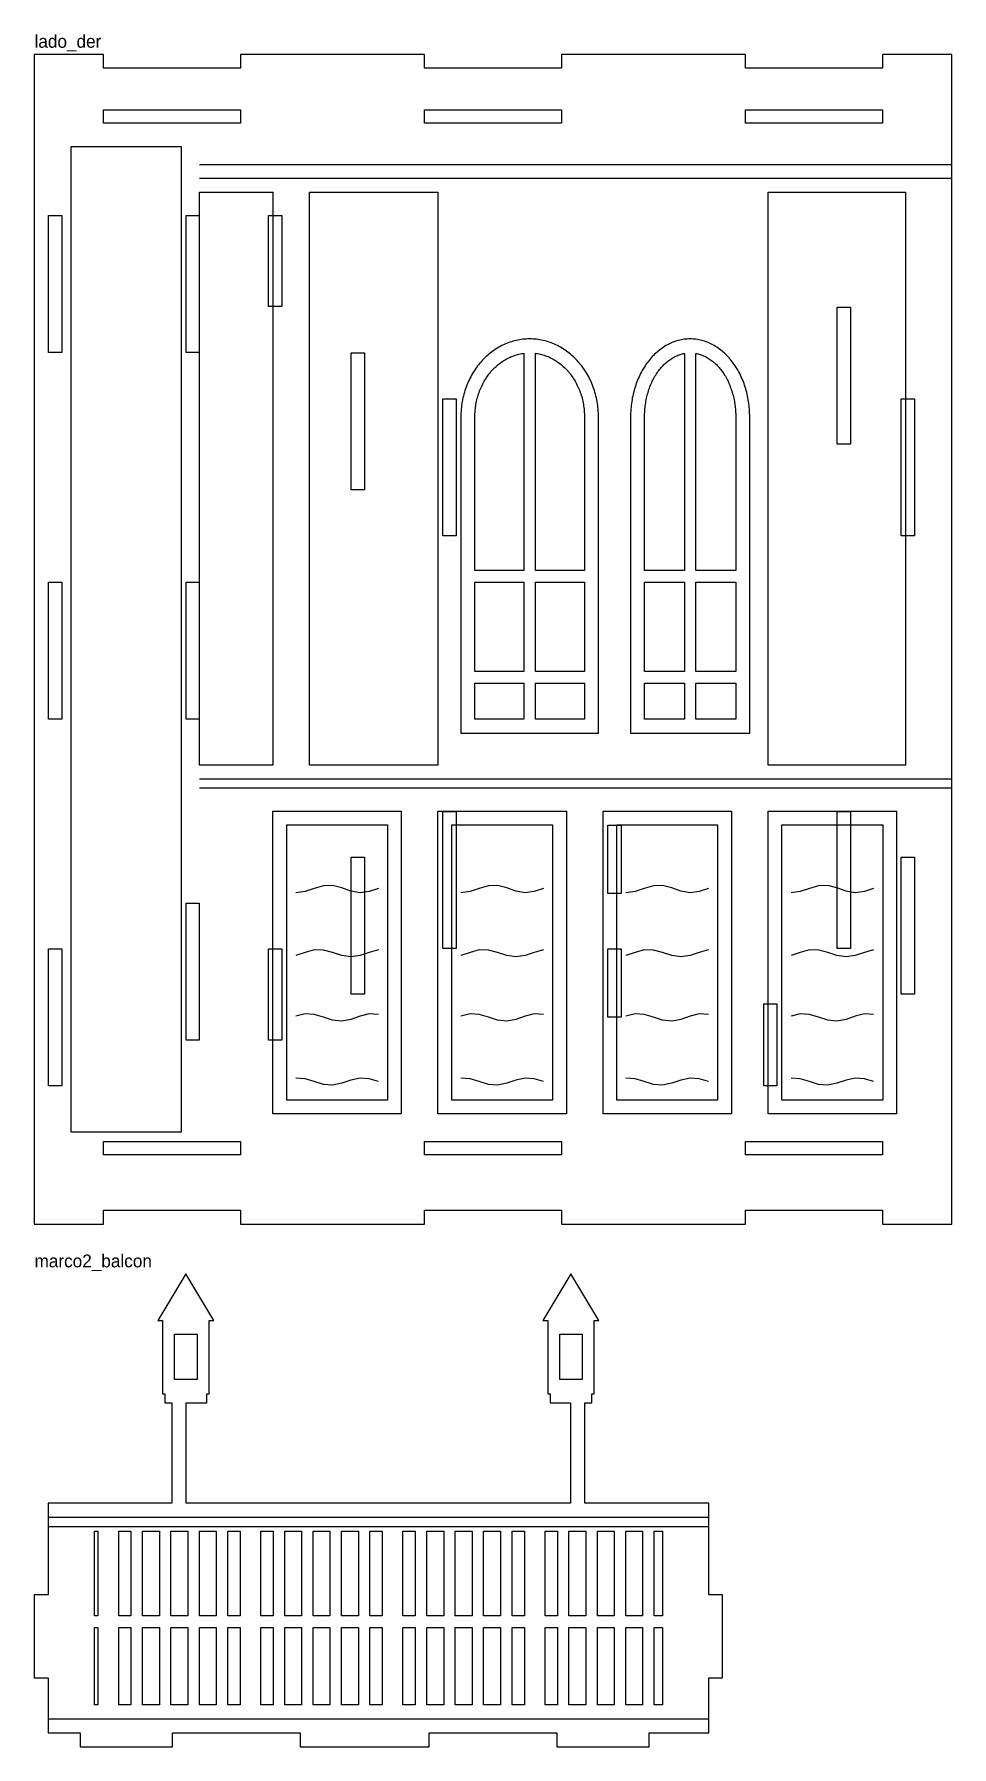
# Model space of a CAD drawing. Header units: millimetres. Extents: x 8 to 599, y 17 to 390.
# Drawn here: x 7.9 to 208.1, y 16.9 to 390.4 of the extents above; entities that cross this region are included whole.
import ezdxf

# ---------------------------------------------------------------- set-up
doc = ezdxf.new("R2010")
doc.units = ezdxf.units.MM
for name, color, linetype in [('CORTE', 1, 'Continuous'), ('ETIQUETAS', 3, 'Continuous'), ('GRABADO', 5, 'Continuous')]:
    doc.layers.add(name, color=color, linetype=linetype)

msp = doc.modelspace()

# ---------------------------------------------------------------- linework, layer by layer
at = {"layer": 'CORTE'}
for points in [[(7.94, 386.06), (7.94, 130.94), (23.06, 130.94), (23.06, 133.94), (52.94, 133.94), (52.94, 130.94), (93.06, 130.94), (93.06, 133.94), (122.94, 133.94), (122.94, 130.94), (163.06, 130.94), (163.06, 133.94), (192.94, 133.94), (192.94, 130.94), (208.06, 130.94), (208.06, 386.06), (192.94, 386.06), (192.94, 383.06), (163.06, 383.06), (163.06, 386.06), (122.94, 386.06), (122.94, 383.06), (93.06, 383.06), (93.06, 386.06), (52.94, 386.06), (52.94, 383.06), (23.06, 383.06), (23.06, 386.06), (7.94, 386.06)], [(52.94, 371.06), (23.06, 371.06), (23.06, 373.94), (52.94, 373.94), (52.94, 371.06)], [(122.94, 371.06), (93.06, 371.06), (93.06, 373.94), (122.94, 373.94), (122.94, 371.06)], [(192.94, 371.06), (163.06, 371.06), (163.06, 373.94), (192.94, 373.94), (192.94, 371.06)], [(13.94, 321.06), (11.06, 321.06), (11.06, 350.94), (13.94, 350.94), (13.94, 321.06)], [(43.94, 321.06), (41.06, 321.06), (41.06, 350.94), (43.94, 350.94), (43.94, 321.06)], [(59.06, 331.06), (59.06, 350.94), (61.94, 350.94), (61.94, 331.06), (59.06, 331.06)], [(183.06, 301.06), (183.06, 330.94), (185.94, 330.94), (185.94, 301.06), (183.06, 301.06)], [(77.06, 291.06), (77.06, 320.94), (79.94, 320.94), (79.94, 291.06), (77.06, 291.06)], [(113.1, 320.52), (113.39, 320.6), (113.67, 320.67), (113.96, 320.74), (114.25, 320.79), (114.54, 320.84), (114.74, 320.86), (114.74, 273.46), (104.06, 273.46), (104.06, 307), (104.06, 307.34), (104.07, 307.68), (104.09, 308.03), (104.12, 308.37), (104.15, 308.71), (104.19, 309.05), (104.24, 309.38), (104.29, 309.72), (104.35, 310.06), (104.42, 310.39), (104.49, 310.72), (104.57, 311.05), (104.66, 311.38), (104.76, 311.7), (104.86, 312.02), (104.97, 312.34), (105.09, 312.65), (105.21, 312.96), (105.34, 313.27), (105.47, 313.57), (105.61, 313.87), (105.76, 314.17), (105.91, 314.46), (106.07, 314.75), (106.24, 315.03), (106.41, 315.31), (106.59, 315.58), (106.77, 315.85), (106.96, 316.11), (107.16, 316.37), (107.36, 316.62), (107.56, 316.86), (107.77, 317.1), (107.98, 317.33), (108.2, 317.56), (108.43, 317.78), (108.66, 317.99), (108.89, 318.2), (109.13, 318.4), (109.37, 318.59), (109.62, 318.78), (109.87, 318.96), (110.12, 319.13), (110.37, 319.3), (110.64, 319.45), (110.9, 319.6), (111.16, 319.75), (111.43, 319.88), (111.71, 320.01), (111.98, 320.13), (112.26, 320.24), (112.54, 320.34), (112.82, 320.44), (113.1, 320.52)], [(127.88, 308.37), (127.91, 308.03), (127.93, 307.68), (127.94, 307.34), (127.94, 307), (127.94, 273.46), (117.26, 273.46), (117.26, 320.86), (117.46, 320.84), (117.75, 320.79), (118.04, 320.74), (118.33, 320.67), (118.61, 320.6), (118.9, 320.52), (119.18, 320.44), (119.46, 320.34), (119.74, 320.24), (120.02, 320.13), (120.29, 320.01), (120.57, 319.88), (120.84, 319.75), (121.1, 319.6), (121.36, 319.45), (121.63, 319.3), (121.88, 319.13), (122.13, 318.96), (122.38, 318.78), (122.63, 318.59), (122.87, 318.4), (123.11, 318.2), (123.34, 317.99), (123.57, 317.78), (123.8, 317.56), (124.02, 317.33), (124.23, 317.1), (124.44, 316.86), (124.64, 316.62), (124.84, 316.37), (125.04, 316.11), (125.23, 315.85), (125.41, 315.58), (125.59, 315.31), (125.76, 315.03), (125.93, 314.75), (126.09, 314.46), (126.24, 314.17), (126.39, 313.87), (126.53, 313.57), (126.66, 313.27), (126.79, 312.96), (126.91, 312.65), (127.03, 312.34), (127.14, 312.02), (127.24, 311.7), (127.34, 311.38), (127.43, 311.05), (127.51, 310.72), (127.58, 310.39), (127.65, 310.06), (127.71, 309.72), (127.76, 309.38), (127.81, 309.05), (127.85, 308.71), (127.88, 308.37)], [(148.83, 320.6), (149.07, 320.67), (149.3, 320.74), (149.54, 320.79), (149.74, 320.83), (149.74, 273.46), (141.06, 273.46), (141.06, 307), (141.06, 307.34), (141.07, 307.68), (141.09, 308.03), (141.11, 308.37), (141.13, 308.71), (141.17, 309.05), (141.21, 309.39), (141.25, 309.72), (141.3, 310.06), (141.36, 310.39), (141.42, 310.72), (141.49, 311.05), (141.56, 311.38), (141.64, 311.7), (141.73, 312.02), (141.82, 312.34), (141.92, 312.66), (142.02, 312.97), (142.12, 313.27), (142.24, 313.58), (142.35, 313.88), (142.48, 314.17), (142.61, 314.47), (142.74, 314.75), (142.88, 315.03), (143.02, 315.31), (143.17, 315.58), (143.32, 315.85), (143.48, 316.11), (143.64, 316.37), (143.81, 316.62), (143.98, 316.86), (144.15, 317.1), (144.33, 317.34), (144.51, 317.56), (144.7, 317.78), (144.89, 318), (145.09, 318.2), (145.28, 318.4), (145.49, 318.6), (145.69, 318.78), (145.9, 318.96), (146.11, 319.13), (146.32, 319.3), (146.54, 319.46), (146.76, 319.61), (146.98, 319.75), (147.2, 319.88), (147.43, 320.01), (147.66, 320.13), (147.89, 320.24), (148.12, 320.34), (148.35, 320.44), (148.59, 320.52), (148.83, 320.6)], [(152.26, 320.83), (152.46, 320.79), (152.7, 320.74), (152.93, 320.67), (153.17, 320.6), (153.41, 320.52), (153.65, 320.44), (153.88, 320.34), (154.11, 320.24), (154.34, 320.13), (154.57, 320.01), (154.8, 319.88), (155.02, 319.75), (155.24, 319.61), (155.46, 319.46), (155.68, 319.3), (155.89, 319.13), (156.1, 318.96), (156.31, 318.78), (156.51, 318.6), (156.72, 318.4), (156.91, 318.2), (157.11, 318), (157.3, 317.78), (157.49, 317.56), (157.67, 317.34), (157.85, 317.1), (158.02, 316.86), (158.19, 316.62), (158.36, 316.37), (158.52, 316.11), (158.68, 315.85), (158.83, 315.58), (158.98, 315.31), (159.12, 315.03), (159.26, 314.75), (159.39, 314.47), (159.52, 314.17), (159.65, 313.88), (159.76, 313.58), (159.88, 313.27), (159.98, 312.97), (160.08, 312.66), (160.18, 312.34), (160.27, 312.02), (160.36, 311.7), (160.44, 311.38), (160.51, 311.05), (160.58, 310.72), (160.64, 310.39), (160.7, 310.06), (160.75, 309.72), (160.79, 309.39), (160.83, 309.05), (160.87, 308.71), (160.89, 308.37), (160.91, 308.03), (160.93, 307.68), (160.94, 307.34), (160.94, 307), (160.94, 273.46), (152.26, 273.46), (152.26, 320.83)], [(99.94, 281.06), (97.06, 281.06), (97.06, 310.94), (99.94, 310.94), (99.94, 281.06)], [(199.94, 281.06), (197.06, 281.06), (197.06, 310.94), (199.94, 310.94), (199.94, 281.06)], [(13.94, 241.06), (11.06, 241.06), (11.06, 270.94), (13.94, 270.94), (13.94, 241.06)], [(43.94, 241.06), (41.06, 241.06), (41.06, 270.94), (43.94, 270.94), (43.94, 241.06)], [(114.74, 251.46), (104.06, 251.46), (104.06, 270.94), (114.74, 270.94), (114.74, 251.46)], [(127.94, 270.94), (127.94, 251.46), (117.26, 251.46), (117.26, 270.94), (127.94, 270.94)], [(149.74, 251.46), (141.06, 251.46), (141.06, 270.94), (149.74, 270.94), (149.74, 251.46)], [(160.94, 270.94), (160.94, 251.46), (152.26, 251.46), (152.26, 270.94), (160.94, 270.94)], [(114.74, 241.06), (104.06, 241.06), (104.06, 248.94), (114.74, 248.94), (114.74, 241.06)], [(127.94, 241.06), (117.26, 241.06), (117.26, 248.94), (127.94, 248.94), (127.94, 241.06)], [(149.74, 241.06), (141.06, 241.06), (141.06, 248.94), (149.74, 248.94), (149.74, 241.06)], [(160.94, 241.06), (152.26, 241.06), (152.26, 248.94), (160.94, 248.94), (160.94, 241.06)], [(99.94, 191.06), (97.06, 191.06), (97.06, 220.94), (99.94, 220.94), (99.94, 191.06)], [(185.94, 191.06), (183.06, 191.06), (183.06, 220.94), (185.94, 220.94), (185.94, 191.06)], [(135.94, 203.06), (133.06, 203.06), (133.06, 217.94), (135.94, 217.94), (135.94, 203.06)], [(77.06, 181.06), (77.06, 210.94), (79.94, 210.94), (79.94, 181.06), (77.06, 181.06)], [(199.94, 181.06), (197.06, 181.06), (197.06, 210.94), (199.94, 210.94), (199.94, 181.06)], [(41.06, 171.06), (41.06, 200.94), (43.94, 200.94), (43.94, 171.06), (41.06, 171.06)], [(11.06, 161.06), (11.06, 190.94), (13.94, 190.94), (13.94, 161.06), (11.06, 161.06)], [(59.06, 171.06), (59.06, 190.94), (61.94, 190.94), (61.94, 171.06), (59.06, 171.06)], [(135.94, 176.06), (133.06, 176.06), (133.06, 190.94), (135.94, 190.94), (135.94, 176.06)], [(167.06, 161.06), (167.06, 178.94), (169.94, 178.94), (169.94, 161.06), (167.06, 161.06)], [(52.94, 146.06), (23.06, 146.06), (23.06, 148.94), (52.94, 148.94), (52.94, 146.06)], [(122.94, 146.06), (93.06, 146.06), (93.06, 148.94), (122.94, 148.94), (122.94, 146.06)], [(163.06, 146.06), (163.06, 148.94), (192.94, 148.94), (192.94, 146.06), (163.06, 146.06)], [(10.94, 19.94), (17.94, 19.94), (17.94, 16.94), (38.06, 16.94), (38.06, 19.94), (65.94, 19.94), (65.94, 16.94), (94.06, 16.94), (94.06, 19.94), (121.94, 19.94), (121.94, 16.94), (142.06, 16.94), (142.06, 19.94), (155.06, 19.94), (155.06, 31.94), (158.06, 31.94), (158.06, 50.06), (155.06, 50.06), (155.06, 70.06), (128.06, 70.06), (128.06, 91.94), (129.56, 91.94), (129.56, 93.94), (130.06, 93.94), (130.06, 109.94), (131.11, 109.94), (125, 120.12), (118.89, 109.94), (119.94, 109.94), (119.94, 93.94), (120.44, 93.94), (120.44, 91.94), (124.94, 91.94), (124.94, 70.06), (41.06, 70.06), (41.06, 91.94), (45.56, 91.94), (45.56, 93.94), (46.06, 93.94), (46.06, 109.94), (47.11, 109.94), (41, 120.12), (34.89, 109.94), (35.94, 109.94), (35.94, 93.94), (36.44, 93.94), (36.44, 91.94), (37.94, 91.94), (37.94, 70.06), (10.94, 70.06), (10.94, 50.06), (7.94, 50.06), (7.94, 31.94), (10.94, 31.94), (10.94, 19.94)], [(38.56, 97.06), (38.56, 106.94), (43.44, 106.94), (43.44, 97.06), (38.56, 97.06)], [(127.44, 97.06), (122.56, 97.06), (122.56, 106.94), (127.44, 106.94), (127.44, 97.06)], [(21.84, 63.94), (21.84, 45.46), (21.06, 45.46), (21.06, 63.94), (21.84, 63.94)], [(29.04, 63.94), (29.04, 45.46), (26.36, 45.46), (26.36, 63.94), (29.04, 63.94)], [(35.24, 45.46), (31.56, 45.46), (31.56, 63.94), (35.24, 63.94), (35.24, 45.46)], [(41.44, 45.46), (37.76, 45.46), (37.76, 63.94), (41.44, 63.94), (41.44, 45.46)], [(47.64, 63.94), (47.64, 45.46), (43.96, 45.46), (43.96, 63.94), (47.64, 63.94)], [(52.84, 63.94), (52.84, 45.46), (50.16, 45.46), (50.16, 63.94), (52.84, 63.94)], [(60.04, 63.94), (60.04, 45.46), (57.36, 45.46), (57.36, 63.94), (60.04, 63.94)], [(66.24, 63.94), (66.24, 45.46), (62.56, 45.46), (62.56, 63.94), (66.24, 63.94)], [(72.44, 63.94), (72.44, 45.46), (68.76, 45.46), (68.76, 63.94), (72.44, 63.94)], [(78.64, 45.46), (74.96, 45.46), (74.96, 63.94), (78.64, 63.94), (78.64, 45.46)], [(83.84, 45.46), (81.16, 45.46), (81.16, 63.94), (83.84, 63.94), (83.84, 45.46)], [(91.04, 63.94), (91.04, 45.46), (88.36, 45.46), (88.36, 63.94), (91.04, 63.94)], [(97.24, 45.46), (93.56, 45.46), (93.56, 63.94), (97.24, 63.94), (97.24, 45.46)], [(103.44, 45.46), (99.76, 45.46), (99.76, 63.94), (103.44, 63.94), (103.44, 45.46)], [(109.64, 45.46), (105.96, 45.46), (105.96, 63.94), (109.64, 63.94), (109.64, 45.46)], [(114.84, 45.46), (112.16, 45.46), (112.16, 63.94), (114.84, 63.94), (114.84, 45.46)], [(122.04, 63.94), (122.04, 45.46), (119.36, 45.46), (119.36, 63.94), (122.04, 63.94)], [(128.24, 45.46), (124.56, 45.46), (124.56, 63.94), (128.24, 63.94), (128.24, 45.46)], [(134.44, 45.46), (130.76, 45.46), (130.76, 63.94), (134.44, 63.94), (134.44, 45.46)], [(140.64, 63.94), (140.64, 45.46), (136.96, 45.46), (136.96, 63.94), (140.64, 63.94)], [(144.94, 45.46), (143.16, 45.46), (143.16, 63.94), (144.94, 63.94), (144.94, 45.46)], [(21.06, 26.06), (21.06, 42.94), (21.84, 42.94), (21.84, 26.06), (21.06, 26.06)], [(26.36, 26.06), (26.36, 42.94), (29.04, 42.94), (29.04, 26.06), (26.36, 26.06)], [(31.56, 26.06), (31.56, 42.94), (35.24, 42.94), (35.24, 26.06), (31.56, 26.06)], [(37.76, 42.94), (41.44, 42.94), (41.44, 26.06), (37.76, 26.06), (37.76, 42.94)], [(43.96, 42.94), (47.64, 42.94), (47.64, 26.06), (43.96, 26.06), (43.96, 42.94)], [(50.16, 26.06), (50.16, 42.94), (52.84, 42.94), (52.84, 26.06), (50.16, 26.06)], [(57.36, 42.94), (60.04, 42.94), (60.04, 26.06), (57.36, 26.06), (57.36, 42.94)], [(62.56, 42.94), (66.24, 42.94), (66.24, 26.06), (62.56, 26.06), (62.56, 42.94)], [(68.76, 26.06), (68.76, 42.94), (72.44, 42.94), (72.44, 26.06), (68.76, 26.06)], [(74.96, 42.94), (78.64, 42.94), (78.64, 26.06), (74.96, 26.06), (74.96, 42.94)], [(81.16, 42.94), (83.84, 42.94), (83.84, 26.06), (81.16, 26.06), (81.16, 42.94)], [(88.36, 26.06), (88.36, 42.94), (91.04, 42.94), (91.04, 26.06), (88.36, 26.06)], [(93.56, 42.94), (97.24, 42.94), (97.24, 26.06), (93.56, 26.06), (93.56, 42.94)], [(99.76, 42.94), (103.44, 42.94), (103.44, 26.06), (99.76, 26.06), (99.76, 42.94)], [(105.96, 26.06), (105.96, 42.94), (109.64, 42.94), (109.64, 26.06), (105.96, 26.06)], [(112.16, 26.06), (112.16, 42.94), (114.84, 42.94), (114.84, 26.06), (112.16, 26.06)], [(119.36, 42.94), (122.04, 42.94), (122.04, 26.06), (119.36, 26.06), (119.36, 42.94)], [(124.56, 42.94), (128.24, 42.94), (128.24, 26.06), (124.56, 26.06), (124.56, 42.94)], [(130.76, 26.06), (130.76, 42.94), (134.44, 42.94), (134.44, 26.06), (130.76, 26.06)], [(136.96, 26.06), (136.96, 42.94), (140.64, 42.94), (140.64, 26.06), (136.96, 26.06)], [(144.94, 26.06), (143.16, 26.06), (143.16, 42.94), (144.94, 42.94), (144.94, 26.06)]]:
    msp.add_lwpolyline(points, close=True, dxfattribs=at)
at = {"layer": 'GRABADO'}
for points in [[(16, 151), (16, 366), (40, 366), (40, 151), (16, 151)], [(208, 362), (44, 362)], [(208, 359), (44, 359)], [(44, 231), (44, 356), (60, 356), (60, 231), (44, 231)], [(68, 231), (68, 356), (96, 356), (96, 231), (68, 231)], [(168, 231), (168, 356), (198, 356), (198, 231), (168, 231)], [(101, 238), (131, 238), (131, 307), (131, 307.42), (130.98, 307.83), (130.96, 308.25), (130.93, 308.67), (130.89, 309.08), (130.84, 309.49), (130.78, 309.91), (130.71, 310.32), (130.64, 310.72), (130.55, 311.13), (130.46, 311.53), (130.35, 311.93), (130.24, 312.33), (130.12, 312.73), (129.99, 313.12), (129.86, 313.51), (129.71, 313.89), (129.56, 314.27), (129.4, 314.64), (129.23, 315.01), (129.05, 315.38), (128.87, 315.74), (128.67, 316.09), (128.47, 316.44), (128.26, 316.79), (128.05, 317.13), (127.83, 317.46), (127.6, 317.78), (127.36, 318.1), (127.11, 318.42), (126.86, 318.72), (126.61, 319.02), (126.34, 319.31), (126.07, 319.6), (125.8, 319.87), (125.52, 320.14), (125.23, 320.4), (124.94, 320.65), (124.64, 320.9), (124.33, 321.13), (124.02, 321.36), (123.71, 321.58), (123.39, 321.79), (123.07, 321.99), (122.74, 322.18), (122.41, 322.37), (122.08, 322.54), (121.74, 322.71), (121.4, 322.86), (121.05, 323.01), (120.71, 323.14), (120.35, 323.27), (120, 323.38), (119.64, 323.49), (119.29, 323.59), (118.93, 323.67), (118.56, 323.75), (118.2, 323.82), (117.84, 323.87), (117.47, 323.92), (117.1, 323.95), (116.74, 323.98), (116.37, 323.99), (116, 324), (115.63, 323.99), (115.26, 323.98), (114.9, 323.95), (114.53, 323.92), (114.16, 323.87), (113.8, 323.82), (113.44, 323.75), (113.07, 323.67), (112.71, 323.59), (112.36, 323.49), (112, 323.38), (111.65, 323.27), (111.29, 323.14), (110.95, 323.01), (110.6, 322.86), (110.26, 322.71), (109.92, 322.54), (109.59, 322.37), (109.26, 322.18), (108.93, 321.99), (108.61, 321.79), (108.29, 321.58), (107.98, 321.36), (107.67, 321.13), (107.36, 320.9), (107.06, 320.65), (106.77, 320.4), (106.48, 320.14), (106.2, 319.87), (105.93, 319.6), (105.66, 319.31), (105.39, 319.02), (105.14, 318.72), (104.89, 318.42), (104.64, 318.1), (104.4, 317.78), (104.17, 317.46), (103.95, 317.13), (103.74, 316.79), (103.53, 316.44), (103.33, 316.09), (103.13, 315.74), (102.95, 315.38), (102.77, 315.01), (102.6, 314.64), (102.44, 314.27), (102.29, 313.89), (102.14, 313.51), (102.01, 313.12), (101.88, 312.73), (101.76, 312.33), (101.65, 311.93), (101.54, 311.53), (101.45, 311.13), (101.36, 310.72), (101.29, 310.32), (101.22, 309.91), (101.16, 309.49), (101.11, 309.08), (101.07, 308.67), (101.04, 308.25), (101.02, 307.83), (101, 307.42), (101, 307), (101, 238)], [(138, 238), (164, 238), (164, 307), (164, 307.42), (163.98, 307.83), (163.96, 308.25), (163.94, 308.67), (163.9, 309.08), (163.86, 309.49), (163.81, 309.91), (163.75, 310.32), (163.68, 310.72), (163.61, 311.13), (163.53, 311.53), (163.44, 311.93), (163.34, 312.33), (163.24, 312.73), (163.13, 313.12), (163.01, 313.51), (162.88, 313.89), (162.75, 314.27), (162.61, 314.64), (162.46, 315.01), (162.31, 315.38), (162.15, 315.74), (161.98, 316.09), (161.81, 316.44), (161.63, 316.79), (161.44, 317.13), (161.25, 317.46), (161.05, 317.78), (160.84, 318.1), (160.63, 318.42), (160.42, 318.72), (160.19, 319.02), (159.96, 319.31), (159.73, 319.6), (159.49, 319.87), (159.25, 320.14), (159, 320.4), (158.74, 320.65), (158.49, 320.9), (158.22, 321.13), (157.95, 321.36), (157.68, 321.58), (157.41, 321.79), (157.13, 321.99), (156.84, 322.18), (156.56, 322.37), (156.27, 322.54), (155.97, 322.71), (155.68, 322.86), (155.38, 323.01), (155.08, 323.14), (154.77, 323.27), (154.47, 323.38), (154.16, 323.49), (153.85, 323.59), (153.54, 323.67), (153.22, 323.75), (152.91, 323.82), (152.59, 323.87), (152.27, 323.92), (151.96, 323.95), (151.64, 323.98), (151.32, 323.99), (151, 324), (150.68, 323.99), (150.36, 323.98), (150.04, 323.95), (149.73, 323.92), (149.41, 323.87), (149.09, 323.82), (148.78, 323.75), (148.46, 323.67), (148.15, 323.59), (147.84, 323.49), (147.53, 323.38), (147.23, 323.27), (146.92, 323.14), (146.62, 323.01), (146.32, 322.86), (146.03, 322.71), (145.73, 322.54), (145.44, 322.37), (145.16, 322.18), (144.87, 321.99), (144.59, 321.79), (144.32, 321.58), (144.05, 321.36), (143.78, 321.13), (143.51, 320.9), (143.26, 320.65), (143, 320.4), (142.75, 320.14), (142.51, 319.87), (142.27, 319.6), (142.04, 319.31), (141.81, 319.02), (141.58, 318.72), (141.37, 318.42), (141.16, 318.1), (140.95, 317.78), (140.75, 317.46), (140.56, 317.13), (140.37, 316.79), (140.19, 316.44), (140.02, 316.09), (139.85, 315.74), (139.69, 315.38), (139.54, 315.01), (139.39, 314.64), (139.25, 314.27), (139.12, 313.89), (138.99, 313.51), (138.87, 313.12), (138.76, 312.73), (138.66, 312.33), (138.56, 311.93), (138.47, 311.53), (138.39, 311.13), (138.32, 310.72), (138.25, 310.32), (138.19, 309.91), (138.14, 309.49), (138.1, 309.08), (138.06, 308.67), (138.04, 308.25), (138.02, 307.83), (138, 307.42), (138, 307), (138, 238)], [(208, 228), (44, 228)], [(208, 226), (44, 226)], [(60, 155), (60, 221), (88, 221), (88, 155), (60, 155)], [(96, 155), (96, 221), (124, 221), (124, 155), (96, 155)], [(132, 155), (132, 221), (160, 221), (160, 155), (132, 155)], [(168, 155), (168, 221), (196, 221), (196, 155), (168, 155)], [(63, 158), (63, 218), (85, 218), (85, 158), (63, 158)], [(99, 158), (99, 218), (121, 218), (121, 158), (99, 158)], [(135, 158), (135, 218), (157, 218), (157, 158), (135, 158)], [(171, 158), (171, 218), (193, 218), (193, 158), (171, 158)], [(83, 204.11), (81, 203.45), (79, 203.2), (77, 203.55), (75, 204.24), (73, 204.75), (71, 204.69), (69, 204.11), (67, 203.45), (65, 203.2)], [(119, 204.11), (117, 203.45), (115, 203.2), (113, 203.55), (111, 204.24), (109, 204.75), (107, 204.69), (105, 204.11), (103, 203.45), (101, 203.2)], [(155, 204.11), (153, 203.45), (151, 203.2), (149, 203.55), (147, 204.24), (145, 204.75), (143, 204.69), (141, 204.11), (139, 203.45), (137, 203.2)], [(191, 204.11), (189, 203.45), (187, 203.2), (185, 203.55), (183, 204.24), (181, 204.75), (179, 204.69), (177, 204.11), (175, 203.45), (173, 203.2)], [(83, 190.73), (81, 190.19), (79, 189.51), (77, 189.2), (75, 189.49), (73, 190.16), (71, 190.71), (69, 190.73), (67, 190.19), (65, 189.51)], [(119, 190.73), (117, 190.19), (115, 189.51), (113, 189.2), (111, 189.49), (109, 190.16), (107, 190.71), (105, 190.73), (103, 190.19), (101, 189.51)], [(155, 190.73), (153, 190.19), (151, 189.51), (149, 189.2), (147, 189.49), (145, 190.16), (143, 190.71), (141, 190.73), (139, 190.19), (137, 189.51)], [(191, 190.73), (189, 190.19), (187, 189.51), (185, 189.2), (183, 189.49), (181, 190.16), (179, 190.71), (177, 190.73), (175, 190.19), (173, 189.51)], [(83, 176.67), (81, 176.76), (79, 176.27), (77, 175.58), (75, 175.21), (73, 175.43), (71, 176.08), (69, 176.67), (67, 176.76), (65, 176.27)], [(119, 176.67), (117, 176.76), (115, 176.27), (113, 175.58), (111, 175.21), (109, 175.43), (107, 176.08), (105, 176.67), (103, 176.76), (101, 176.27)], [(155, 176.67), (153, 176.76), (151, 176.27), (149, 175.58), (147, 175.21), (145, 175.43), (143, 176.08), (141, 176.67), (139, 176.76), (137, 176.27)], [(191, 176.67), (189, 176.76), (187, 176.27), (185, 175.58), (183, 175.21), (181, 175.43), (179, 176.08), (177, 176.67), (175, 176.76), (173, 176.27)], [(83, 162), (81, 162.63), (79, 162.78), (77, 162.35), (75, 161.65), (73, 161.22), (71, 161.37), (69, 162), (67, 162.63), (65, 162.78)], [(119, 162), (117, 162.63), (115, 162.78), (113, 162.35), (111, 161.65), (109, 161.22), (107, 161.37), (105, 162), (103, 162.63), (101, 162.78)], [(155, 162), (153, 162.63), (151, 162.78), (149, 162.35), (147, 161.65), (145, 161.22), (143, 161.37), (141, 162), (139, 162.63), (137, 162.78)], [(191, 162), (189, 162.63), (187, 162.78), (185, 162.35), (183, 161.65), (181, 161.22), (179, 161.37), (177, 162), (175, 162.63), (173, 162.78)], [(11, 67), (155, 67)], [(11, 65), (155, 65)], [(11, 23), (155, 23)]]:
    msp.add_lwpolyline(points, dxfattribs=at)

# ---------------------------------------------------------------- texts
at = {"layer": 'ETIQUETAS'}
for s, p in [('lado_der', (8, 387.5)), ('marco2_balcon', (8, 121.5))]:
    msp.add_text(s, height=2.8, dxfattribs=at).set_placement(p)

doc.saveas('drawing.dxf')
